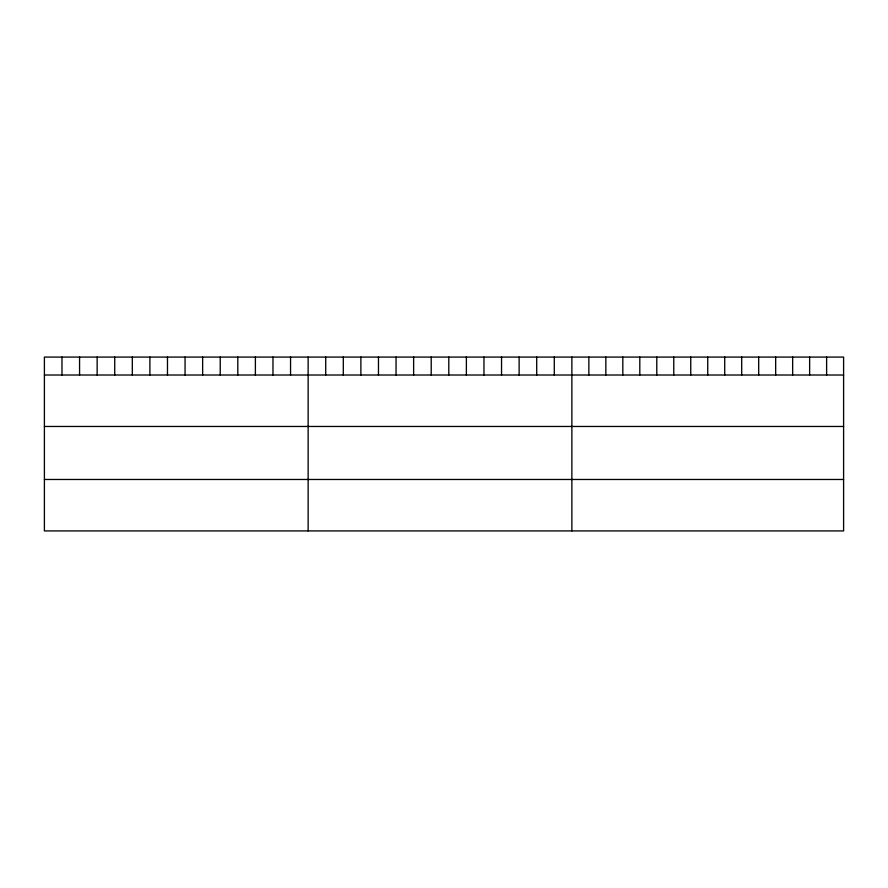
<?xml version="1.0" encoding="UTF-8"?>
<svg xmlns="http://www.w3.org/2000/svg" width="888" height="888" viewBox="0 0 888 888"><rect width="100%" height="100%" fill="white"/><g stroke="black" fill="none" stroke-linecap="round" stroke-linejoin="round"><path stroke-width="1.33" d="M843.6 375.014L843.6 530.924L44.4 530.924L44.4 357.076L843.6 357.076L843.6 375.014L44.4 375.014M44.4 426.462L843.6 426.462M44.4 479.476L843.6 479.476M826.617 357.076L826.617 375.014M809.634 357.076L809.634 375.014M792.651 357.076L792.651 375.014M775.668 357.076L775.668 375.014M758.685 357.076L758.685 375.014M741.702 357.076L741.702 375.014M724.719 357.076L724.719 375.014M707.736 357.076L707.736 375.014M690.753 357.076L690.753 375.014M673.77 357.076L673.77 375.014M656.787 357.076L656.787 375.014M639.804 357.076L639.804 375.014M622.821 357.076L622.821 375.014M605.838 357.076L605.838 375.014M588.855 357.076L588.855 375.014M571.872 357.076L571.872 530.924M554.29 357.076L554.29 375.014M536.707 357.076L536.707 375.014M519.125 357.076L519.125 375.014M501.542 357.076L501.542 375.014M483.96 357.076L483.96 375.014M466.378 357.076L466.378 375.014M448.795 357.076L448.795 375.014M431.213 357.076L431.213 375.014M413.63 357.076L413.63 375.014M396.048 357.076L396.048 375.014M378.466 357.076L378.466 375.014M360.883 357.076L360.883 375.014M343.301 357.076L343.301 375.014M325.718 357.076L325.718 375.014M308.136 357.076L308.136 530.924M290.554 357.076L290.554 375.014M272.971 357.076L272.971 375.014M255.389 357.076L255.389 375.014M237.806 357.076L237.806 375.014M220.224 357.076L220.224 375.014M202.642 357.076L202.642 375.014M185.059 357.076L185.059 375.014M167.477 357.076L167.477 375.014M149.894 357.076L149.894 375.014M132.312 357.076L132.312 375.014M114.73 357.076L114.73 375.014M97.147 357.076L97.147 375.014M79.565 357.076L79.565 375.014M61.982 357.076L61.982 375.014"/></g></svg>
